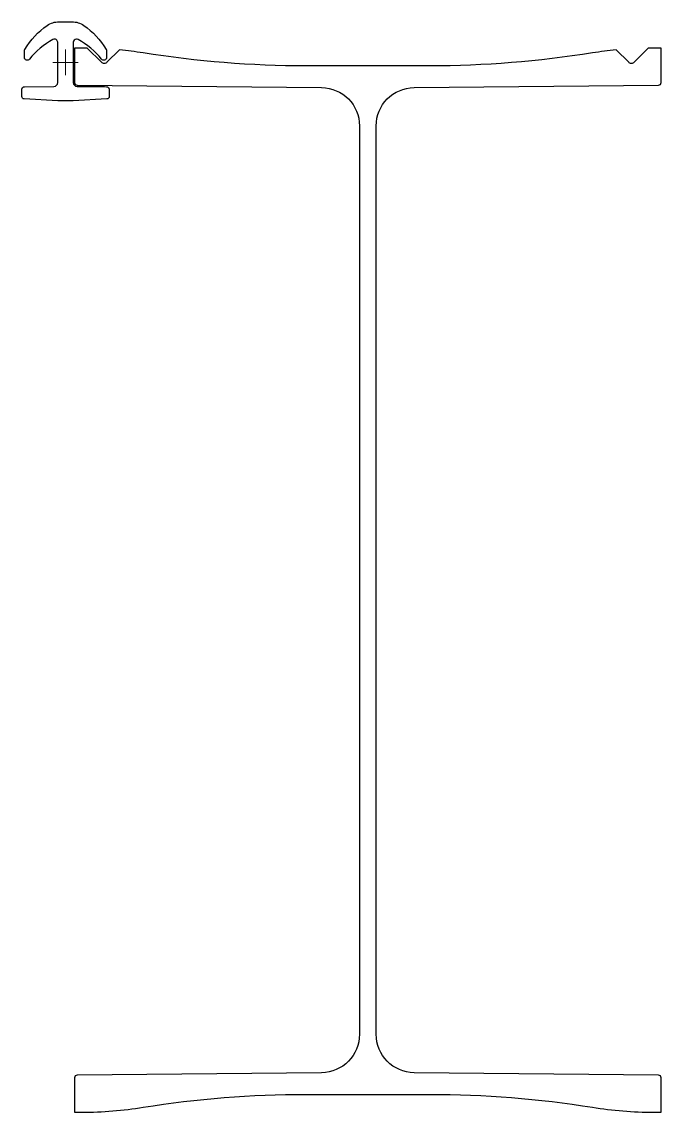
# Model space of a CAD drawing. Header units: millimetres. Extents: x -34 to 465, y -820 to 32.
import ezdxf

# ---------------------------------------------------------------- set-up
doc = ezdxf.new("R2010")
doc.units = ezdxf.units.MM
doc.layers.add('ref', color=252, linetype='Continuous', lineweight=5)

msp = doc.modelspace()

# ---------------------------------------------------------------- linework, layer by layer
for points in [[(32.22, -28.54), (6.1, -30.07), (-6.1, -30.07), (-32.22, -28.54, -0.397192), (-34.1, -26.55), (-34.1, -20.95, -0.411055), (-32.12, -18.95), (-9.07, -18.72, 0.41139), (-6.1, -15.72), (-6.1, 15.73, 0.569114), (-9.79, 17.92, 0.100985), (-28.17, 2.5, -0.710336), (-32, 3.83), (-32, 9.19, -0.135197), (-31.72, 10.21, -0.107747), (-14.25, 28.88, -0.15203), (-5.11, 31.73), (5.11, 31.73, -0.15203), (14.25, 28.88, -0.107747), (31.72, 10.21, -0.135197), (32, 9.19), (32, 3.83, -0.710994), (28.17, 2.5, 0.100981), (9.79, 17.93, 0.126639), (8.58, 18.23, 0.412175), (6.1, 15.73), (6.1, -15.72, 0.41139), (9.07, -18.72), (30.5, -18.94), (32.12, -18.95, -0.411055), (34.1, -20.95), (34.1, -26.55, -0.397192)], [(8.98, -791.13, 0.411288), (7, -793.13), (7, -820.08), (13, -820.08, 0.039881), (60.63, -816.27, -0.039881), (187.64, -806.13), (236, -806.13), (284.36, -806.13, -0.039881), (411.37, -816.27, 0.039881), (459, -820.08), (465, -820.08), (465, -793.13, 0.411288), (463.02, -791.13), (272.2, -789.22, -0.411288), (242.5, -759.23), (242.5, -49.63, -0.411288), (272.2, -19.63), (463.02, -17.72, 0.411288), (465, -15.72), (465, 11.22), (459, 11.22, 0.003356), (454.97, 11.2), (443.88, 0.1, -0.414214), (439.64, 0.1), (429.93, 9.81, 0.015596), (411.37, 7.42, -0.039881), (284.36, -2.73), (236, -2.73), (187.64, -2.73, -0.039881), (60.63, 7.42, 0.015596), (42.07, 9.81), (32.36, 0.1, -0.414214), (28.12, 0.1), (17.03, 11.2, 0.003356), (13, 11.22), (7, 11.22), (7, -15.72, 0.411288), (8.98, -17.72), (199.8, -19.63, -0.411288), (229.5, -49.63), (229.5, -759.23, -0.411288), (199.8, -789.22)]]:
    msp.add_lwpolyline(points, format="xyb", close=True)
at = {"layer": 'ref'}
for p, q in [((0, 10), (0, -10)), ((10, 0), (-10, 0))]:
    msp.add_line(p, q, dxfattribs=at)

doc.saveas('drawing.dxf')
